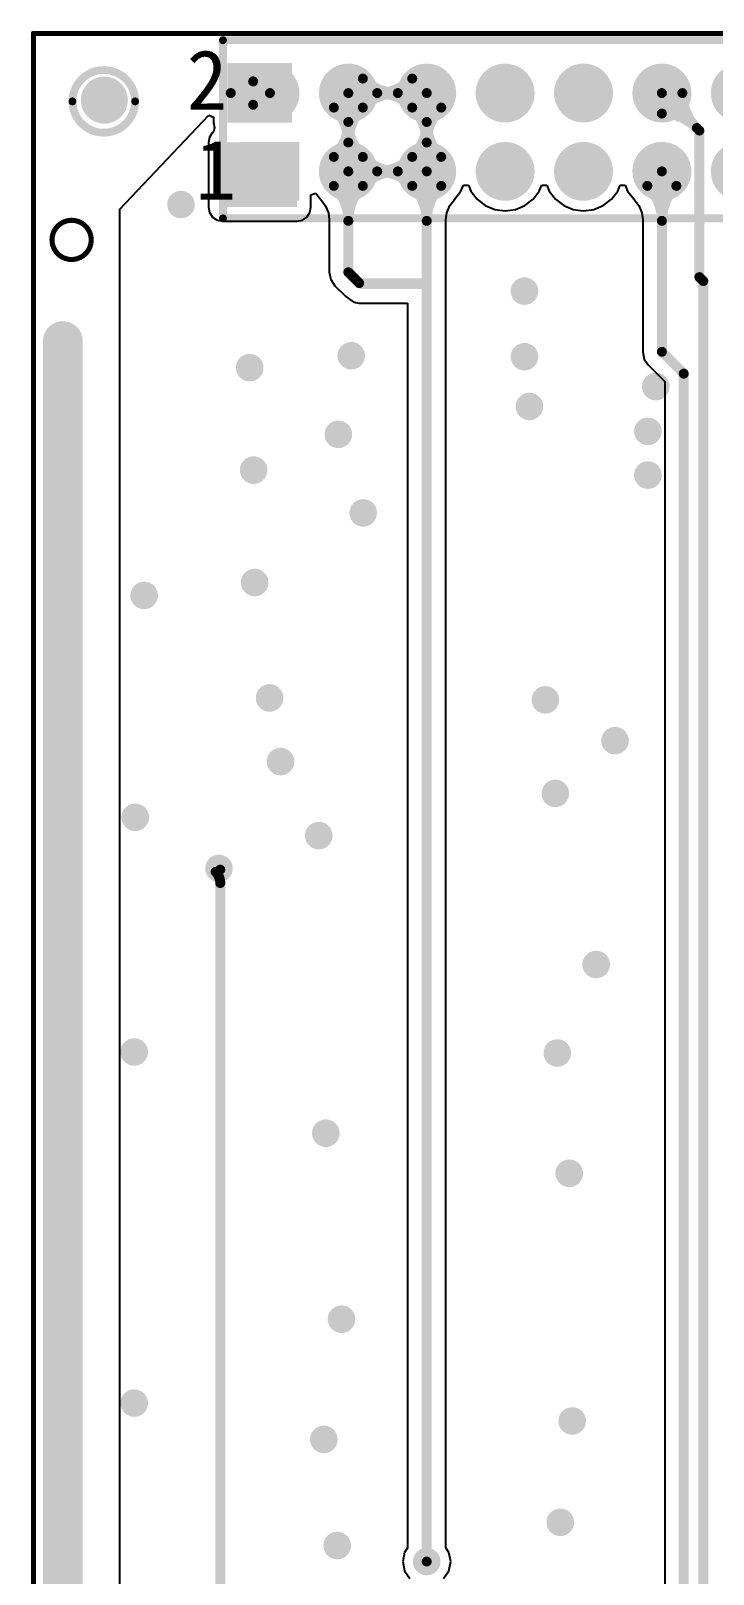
# Model space of a CAD drawing. Header units: inches. Extents: x 32166 to 66782, y 2386 to 7162.
# Drawn here: x 33347.6 to 33521.7, y 3344.8 to 3738.9 of the extents above; entities that cross this region are included whole.
import ezdxf

# ---------------------------------------------------------------- set-up
doc = ezdxf.new("R2010")
doc.units = ezdxf.units.IN
doc.header["$LTSCALE"] = 0.64311
doc.header["$MEASUREMENT"] = 0
doc.layers.get('0').update_dxf_attribs({"linetype": 'CONTINUOUS'})
for name, color, linetype in [('BOTTOMLAYER', 5, 'CONTINUOUS'), ('BOTTOMOVERLAY', 54, 'CONTINUOUS'), ('BOTTOMPASTE', 16, 'CONTINUOUS'), ('BOTTOMSOLDER', 6, 'CONTINUOUS'), ('KEEPOUTLAYER', 6, 'CONTINUOUS'), ('MIDLAYER1', 16, 'CONTINUOUS'), ('MIDLAYER2', 76, 'CONTINUOUS'), ('MULTILAYER', 9, 'CONTINUOUS'), ('TOPLAYER', 1, 'CONTINUOUS'), ('TOPSOLDER', 216, 'CONTINUOUS')]:
    doc.layers.add(name, color=color, linetype=linetype)
doc.styles.get("Standard").update_dxf_attribs({"font": 'txt', "width": 0.8})

# ---------------------------------------------------------------- blocks, each defined once
blk = doc.blocks.new('H______19_2_2_0_3')
at = {"layer": 'BOTTOMLAYER', "const_width": 0.65}
for points in [[(-18.325, 1, 1), (-17.675, 1, 1)], [(-16.325, 1, 1), (-15.675, 1, 1)], [(-14.325, 1, 1), (-13.675, 1, 1)], [(-12.325, 1, 1), (-11.675, 1, 1)], [(-10.325, 1, 1), (-9.675, 1, 1)], [(-8.325, 1, 1), (-7.675, 1, 1)], [(-6.325, 1, 1), (-5.675, 1, 1)], [(-4.325, 1, 1), (-3.675, 1, 1)], [(-2.325, 1, 1), (-1.675, 1, 1)], [(-0.325, 1, 1), (0.325, 1, 1)], [(1.675, 1, 1), (2.325, 1, 1)], [(3.675, 1, 1), (4.325, 1, 1)], [(5.675, 1, 1), (6.325, 1, 1)], [(7.675, 1, 1), (8.325, 1, 1)], [(9.675, 1, 1), (10.325, 1, 1)], [(11.675, 1, 1), (12.325, 1, 1)], [(13.675, 1, 1), (14.325, 1, 1)], [(15.675, 1, 1), (16.325, 1, 1)], [(17.675, 1, 1), (18.325, 1, 1)], [(-18.325, -1, 1), (-17.675, -1, 1)], [(-16.325, -1, 1), (-15.675, -1, 1)], [(-14.325, -1, 1), (-13.675, -1, 1)], [(-12.325, -1, 1), (-11.675, -1, 1)], [(-10.325, -1, 1), (-9.675, -1, 1)], [(-8.325, -1, 1), (-7.675, -1, 1)], [(-6.325, -1, 1), (-5.675, -1, 1)], [(-4.325, -1, 1), (-3.675, -1, 1)], [(-2.325, -1, 1), (-1.675, -1, 1)], [(-0.325, -1, 1), (0.325, -1, 1)], [(1.675, -1, 1), (2.325, -1, 1)], [(3.675, -1, 1), (4.325, -1, 1)], [(5.675, -1, 1), (6.325, -1, 1)], [(7.675, -1, 1), (8.325, -1, 1)], [(9.675, -1, 1), (10.325, -1, 1)], [(11.675, -1, 1), (12.325, -1, 1)], [(13.675, -1, 1), (14.325, -1, 1)], [(15.675, -1, 1), (16.325, -1, 1)], [(17.675, -1, 1), (18.325, -1, 1)]]:
    blk.add_lwpolyline(points, format="xyb", close=True, dxfattribs=at)
at = {"layer": 'BOTTOMLAYER'}
blk.add_solid([(-17.35, -1.65), (-17.35, -0.35), (-18.65, -1.65), (-18.65, -0.35)], dxfattribs=at)
at = {"layer": 'BOTTOMOVERLAY', "const_width": 0.2}
for points in [[(-19.2, -2.2), (-19.2, 2.35)], [(-19.2, 2.35), (19.325, 2.35)], [(19.325, -2.2), (19.325, 2.35)], [(-19.2, -2.2), (19.325, -2.2)]]:
    blk.add_lwpolyline(points, dxfattribs=at)
at = {"layer": 'BOTTOMOVERLAY', "const_width": 0.1}
for points in [[(-19.25, 2.35, 1), (-19.15, 2.35, 1)], [(-19.25, 2.35, 1), (-19.15, 2.35, 1)], [(19.275, 2.35, 1), (19.375, 2.35, 1)], [(19.275, 2.35, 1), (19.375, 2.35, 1)], [(-19.25, -2.2, 1), (-19.15, -2.2, 1)], [(-19.25, -2.2, 1), (-19.15, -2.2, 1)], [(19.275, -2.2, 1), (19.375, -2.2, 1)], [(19.275, -2.2, 1), (19.375, -2.2, 1)]]:
    blk.add_lwpolyline(points, format="xyb", close=True, dxfattribs=at)
at = {"layer": 'BOTTOMSOLDER', "const_width": 0.752}
for points in [[(-18.376, 1, 1), (-17.624, 1, 1)], [(-16.376, 1, 1), (-15.624, 1, 1)], [(-14.376, 1, 1), (-13.624, 1, 1)], [(-12.376, 1, 1), (-11.624, 1, 1)], [(-10.376, 1, 1), (-9.624, 1, 1)], [(-8.376, 1, 1), (-7.624, 1, 1)], [(-6.376, 1, 1), (-5.624, 1, 1)], [(-4.376, 1, 1), (-3.624, 1, 1)], [(-2.376, 1, 1), (-1.624, 1, 1)], [(-0.376, 1, 1), (0.376, 1, 1)], [(1.624, 1, 1), (2.376, 1, 1)], [(3.624, 1, 1), (4.376, 1, 1)], [(5.624, 1, 1), (6.376, 1, 1)], [(7.624, 1, 1), (8.376, 1, 1)], [(9.624, 1, 1), (10.376, 1, 1)], [(11.624, 1, 1), (12.376, 1, 1)], [(13.624, 1, 1), (14.376, 1, 1)], [(15.624, 1, 1), (16.376, 1, 1)], [(17.624, 1, 1), (18.376, 1, 1)], [(-18.376, -1, 1), (-17.624, -1, 1)], [(-16.376, -1, 1), (-15.624, -1, 1)], [(-14.376, -1, 1), (-13.624, -1, 1)], [(-12.376, -1, 1), (-11.624, -1, 1)], [(-10.376, -1, 1), (-9.624, -1, 1)], [(-8.376, -1, 1), (-7.624, -1, 1)], [(-6.376, -1, 1), (-5.624, -1, 1)], [(-4.376, -1, 1), (-3.624, -1, 1)], [(-2.376, -1, 1), (-1.624, -1, 1)], [(-0.376, -1, 1), (0.376, -1, 1)], [(1.624, -1, 1), (2.376, -1, 1)], [(3.624, -1, 1), (4.376, -1, 1)], [(5.624, -1, 1), (6.376, -1, 1)], [(7.624, -1, 1), (8.376, -1, 1)], [(9.624, -1, 1), (10.376, -1, 1)], [(11.624, -1, 1), (12.376, -1, 1)], [(13.624, -1, 1), (14.376, -1, 1)], [(15.624, -1, 1), (16.376, -1, 1)], [(17.624, -1, 1), (18.376, -1, 1)]]:
    blk.add_lwpolyline(points, format="xyb", close=True, dxfattribs=at)
at = {"layer": 'BOTTOMSOLDER'}
blk.add_solid([(-17.248, -1.752), (-17.248, -0.248), (-18.752, -1.752), (-18.752, -0.248)], dxfattribs=at)
at = {"layer": 'MIDLAYER1', "const_width": 0.65}
for points in [[(-18.325, 1, 1), (-17.675, 1, 1)], [(-16.325, 1, 1), (-15.675, 1, 1)], [(-14.325, 1, 1), (-13.675, 1, 1)], [(-12.325, 1, 1), (-11.675, 1, 1)], [(-10.325, 1, 1), (-9.675, 1, 1)], [(-8.325, 1, 1), (-7.675, 1, 1)], [(-6.325, 1, 1), (-5.675, 1, 1)], [(-4.325, 1, 1), (-3.675, 1, 1)], [(-2.325, 1, 1), (-1.675, 1, 1)], [(-0.325, 1, 1), (0.325, 1, 1)], [(1.675, 1, 1), (2.325, 1, 1)], [(3.675, 1, 1), (4.325, 1, 1)], [(5.675, 1, 1), (6.325, 1, 1)], [(7.675, 1, 1), (8.325, 1, 1)], [(9.675, 1, 1), (10.325, 1, 1)], [(11.675, 1, 1), (12.325, 1, 1)], [(13.675, 1, 1), (14.325, 1, 1)], [(15.675, 1, 1), (16.325, 1, 1)], [(17.675, 1, 1), (18.325, 1, 1)], [(-18.325, -1, 1), (-17.675, -1, 1)], [(-16.325, -1, 1), (-15.675, -1, 1)], [(-14.325, -1, 1), (-13.675, -1, 1)], [(-12.325, -1, 1), (-11.675, -1, 1)], [(-10.325, -1, 1), (-9.675, -1, 1)], [(-8.325, -1, 1), (-7.675, -1, 1)], [(-6.325, -1, 1), (-5.675, -1, 1)], [(-4.325, -1, 1), (-3.675, -1, 1)], [(-2.325, -1, 1), (-1.675, -1, 1)], [(-0.325, -1, 1), (0.325, -1, 1)], [(1.675, -1, 1), (2.325, -1, 1)], [(3.675, -1, 1), (4.325, -1, 1)], [(5.675, -1, 1), (6.325, -1, 1)], [(7.675, -1, 1), (8.325, -1, 1)], [(9.675, -1, 1), (10.325, -1, 1)], [(11.675, -1, 1), (12.325, -1, 1)], [(13.675, -1, 1), (14.325, -1, 1)], [(15.675, -1, 1), (16.325, -1, 1)], [(17.675, -1, 1), (18.325, -1, 1)]]:
    blk.add_lwpolyline(points, format="xyb", close=True, dxfattribs=at)
at = {"layer": 'MIDLAYER1'}
blk.add_solid([(-17.35, -1.65), (-17.35, -0.35), (-18.65, -1.65), (-18.65, -0.35)], dxfattribs=at)
at = {"layer": 'MIDLAYER2', "const_width": 0.65}
for points in [[(-18.325, 1, 1), (-17.675, 1, 1)], [(-16.325, 1, 1), (-15.675, 1, 1)], [(-14.325, 1, 1), (-13.675, 1, 1)], [(-12.325, 1, 1), (-11.675, 1, 1)], [(-10.325, 1, 1), (-9.675, 1, 1)], [(-8.325, 1, 1), (-7.675, 1, 1)], [(-6.325, 1, 1), (-5.675, 1, 1)], [(-4.325, 1, 1), (-3.675, 1, 1)], [(-2.325, 1, 1), (-1.675, 1, 1)], [(-0.325, 1, 1), (0.325, 1, 1)], [(1.675, 1, 1), (2.325, 1, 1)], [(3.675, 1, 1), (4.325, 1, 1)], [(5.675, 1, 1), (6.325, 1, 1)], [(7.675, 1, 1), (8.325, 1, 1)], [(9.675, 1, 1), (10.325, 1, 1)], [(11.675, 1, 1), (12.325, 1, 1)], [(13.675, 1, 1), (14.325, 1, 1)], [(15.675, 1, 1), (16.325, 1, 1)], [(17.675, 1, 1), (18.325, 1, 1)], [(-18.325, -1, 1), (-17.675, -1, 1)], [(-16.325, -1, 1), (-15.675, -1, 1)], [(-14.325, -1, 1), (-13.675, -1, 1)], [(-12.325, -1, 1), (-11.675, -1, 1)], [(-10.325, -1, 1), (-9.675, -1, 1)], [(-8.325, -1, 1), (-7.675, -1, 1)], [(-6.325, -1, 1), (-5.675, -1, 1)], [(-4.325, -1, 1), (-3.675, -1, 1)], [(-2.325, -1, 1), (-1.675, -1, 1)], [(-0.325, -1, 1), (0.325, -1, 1)], [(1.675, -1, 1), (2.325, -1, 1)], [(3.675, -1, 1), (4.325, -1, 1)], [(5.675, -1, 1), (6.325, -1, 1)], [(7.675, -1, 1), (8.325, -1, 1)], [(9.675, -1, 1), (10.325, -1, 1)], [(11.675, -1, 1), (12.325, -1, 1)], [(13.675, -1, 1), (14.325, -1, 1)], [(15.675, -1, 1), (16.325, -1, 1)], [(17.675, -1, 1), (18.325, -1, 1)]]:
    blk.add_lwpolyline(points, format="xyb", close=True, dxfattribs=at)
at = {"layer": 'MIDLAYER2'}
blk.add_solid([(-17.35, -1.65), (-17.35, -0.35), (-18.65, -1.65), (-18.65, -0.35)], dxfattribs=at)
at = {"layer": 'MULTILAYER', "const_width": 0.65}
for points in [[(-18.325, 1, 1), (-17.675, 1, 1)], [(-16.325, 1, 1), (-15.675, 1, 1)], [(-14.325, 1, 1), (-13.675, 1, 1)], [(-12.325, 1, 1), (-11.675, 1, 1)], [(-10.325, 1, 1), (-9.675, 1, 1)], [(-8.325, 1, 1), (-7.675, 1, 1)], [(-6.325, 1, 1), (-5.675, 1, 1)], [(-4.325, 1, 1), (-3.675, 1, 1)], [(-2.325, 1, 1), (-1.675, 1, 1)], [(-0.325, 1, 1), (0.325, 1, 1)], [(1.675, 1, 1), (2.325, 1, 1)], [(3.675, 1, 1), (4.325, 1, 1)], [(5.675, 1, 1), (6.325, 1, 1)], [(7.675, 1, 1), (8.325, 1, 1)], [(9.675, 1, 1), (10.325, 1, 1)], [(11.675, 1, 1), (12.325, 1, 1)], [(13.675, 1, 1), (14.325, 1, 1)], [(15.675, 1, 1), (16.325, 1, 1)], [(17.675, 1, 1), (18.325, 1, 1)], [(-18.325, -1, 1), (-17.675, -1, 1)], [(-16.325, -1, 1), (-15.675, -1, 1)], [(-14.325, -1, 1), (-13.675, -1, 1)], [(-12.325, -1, 1), (-11.675, -1, 1)], [(-10.325, -1, 1), (-9.675, -1, 1)], [(-8.325, -1, 1), (-7.675, -1, 1)], [(-6.325, -1, 1), (-5.675, -1, 1)], [(-4.325, -1, 1), (-3.675, -1, 1)], [(-2.325, -1, 1), (-1.675, -1, 1)], [(-0.325, -1, 1), (0.325, -1, 1)], [(1.675, -1, 1), (2.325, -1, 1)], [(3.675, -1, 1), (4.325, -1, 1)], [(5.675, -1, 1), (6.325, -1, 1)], [(7.675, -1, 1), (8.325, -1, 1)], [(9.675, -1, 1), (10.325, -1, 1)], [(11.675, -1, 1), (12.325, -1, 1)], [(13.675, -1, 1), (14.325, -1, 1)], [(15.675, -1, 1), (16.325, -1, 1)], [(17.675, -1, 1), (18.325, -1, 1)]]:
    blk.add_lwpolyline(points, format="xyb", close=True, dxfattribs=at)
at = {"layer": 'MULTILAYER'}
blk.add_solid([(-17.35, -1.65), (-17.35, -0.35), (-18.65, -1.65), (-18.65, -0.35)], dxfattribs=at)
at = {"layer": 'TOPLAYER', "const_width": 0.65}
for points in [[(-18.325, 1, 1), (-17.675, 1, 1)], [(-16.325, 1, 1), (-15.675, 1, 1)], [(-14.325, 1, 1), (-13.675, 1, 1)], [(-12.325, 1, 1), (-11.675, 1, 1)], [(-10.325, 1, 1), (-9.675, 1, 1)], [(-8.325, 1, 1), (-7.675, 1, 1)], [(-6.325, 1, 1), (-5.675, 1, 1)], [(-4.325, 1, 1), (-3.675, 1, 1)], [(-2.325, 1, 1), (-1.675, 1, 1)], [(-0.325, 1, 1), (0.325, 1, 1)], [(1.675, 1, 1), (2.325, 1, 1)], [(3.675, 1, 1), (4.325, 1, 1)], [(5.675, 1, 1), (6.325, 1, 1)], [(7.675, 1, 1), (8.325, 1, 1)], [(9.675, 1, 1), (10.325, 1, 1)], [(11.675, 1, 1), (12.325, 1, 1)], [(13.675, 1, 1), (14.325, 1, 1)], [(15.675, 1, 1), (16.325, 1, 1)], [(17.675, 1, 1), (18.325, 1, 1)], [(-18.325, -1, 1), (-17.675, -1, 1)], [(-16.325, -1, 1), (-15.675, -1, 1)], [(-14.325, -1, 1), (-13.675, -1, 1)], [(-12.325, -1, 1), (-11.675, -1, 1)], [(-10.325, -1, 1), (-9.675, -1, 1)], [(-8.325, -1, 1), (-7.675, -1, 1)], [(-6.325, -1, 1), (-5.675, -1, 1)], [(-4.325, -1, 1), (-3.675, -1, 1)], [(-2.325, -1, 1), (-1.675, -1, 1)], [(-0.325, -1, 1), (0.325, -1, 1)], [(1.675, -1, 1), (2.325, -1, 1)], [(3.675, -1, 1), (4.325, -1, 1)], [(5.675, -1, 1), (6.325, -1, 1)], [(7.675, -1, 1), (8.325, -1, 1)], [(9.675, -1, 1), (10.325, -1, 1)], [(11.675, -1, 1), (12.325, -1, 1)], [(13.675, -1, 1), (14.325, -1, 1)], [(15.675, -1, 1), (16.325, -1, 1)], [(17.675, -1, 1), (18.325, -1, 1)]]:
    blk.add_lwpolyline(points, format="xyb", close=True, dxfattribs=at)
at = {"layer": 'TOPLAYER'}
blk.add_solid([(-17.35, -1.65), (-17.35, -0.35), (-18.65, -1.65), (-18.65, -0.35)], dxfattribs=at)
at = {"layer": 'TOPSOLDER', "const_width": 0.752}
for points in [[(-18.376, 1, 1), (-17.624, 1, 1)], [(-16.376, 1, 1), (-15.624, 1, 1)], [(-14.376, 1, 1), (-13.624, 1, 1)], [(-12.376, 1, 1), (-11.624, 1, 1)], [(-10.376, 1, 1), (-9.624, 1, 1)], [(-8.376, 1, 1), (-7.624, 1, 1)], [(-6.376, 1, 1), (-5.624, 1, 1)], [(-4.376, 1, 1), (-3.624, 1, 1)], [(-2.376, 1, 1), (-1.624, 1, 1)], [(-0.376, 1, 1), (0.376, 1, 1)], [(1.624, 1, 1), (2.376, 1, 1)], [(3.624, 1, 1), (4.376, 1, 1)], [(5.624, 1, 1), (6.376, 1, 1)], [(7.624, 1, 1), (8.376, 1, 1)], [(9.624, 1, 1), (10.376, 1, 1)], [(11.624, 1, 1), (12.376, 1, 1)], [(13.624, 1, 1), (14.376, 1, 1)], [(15.624, 1, 1), (16.376, 1, 1)], [(17.624, 1, 1), (18.376, 1, 1)], [(-18.376, -1, 1), (-17.624, -1, 1)], [(-16.376, -1, 1), (-15.624, -1, 1)], [(-14.376, -1, 1), (-13.624, -1, 1)], [(-12.376, -1, 1), (-11.624, -1, 1)], [(-10.376, -1, 1), (-9.624, -1, 1)], [(-8.376, -1, 1), (-7.624, -1, 1)], [(-6.376, -1, 1), (-5.624, -1, 1)], [(-4.376, -1, 1), (-3.624, -1, 1)], [(-2.376, -1, 1), (-1.624, -1, 1)], [(-0.376, -1, 1), (0.376, -1, 1)], [(1.624, -1, 1), (2.376, -1, 1)], [(3.624, -1, 1), (4.376, -1, 1)], [(5.624, -1, 1), (6.376, -1, 1)], [(7.624, -1, 1), (8.376, -1, 1)], [(9.624, -1, 1), (10.376, -1, 1)], [(11.624, -1, 1), (12.376, -1, 1)], [(13.624, -1, 1), (14.376, -1, 1)], [(15.624, -1, 1), (16.376, -1, 1)], [(17.624, -1, 1), (18.376, -1, 1)]]:
    blk.add_lwpolyline(points, format="xyb", close=True, dxfattribs=at)
at = {"layer": 'TOPSOLDER'}
blk.add_solid([(-17.248, -1.752), (-17.248, -0.248), (-18.752, -1.752), (-18.752, -0.248)], dxfattribs=at)
at = {"layer": 'BOTTOMOVERLAY'}
for s, p in [('2', (-20.125, 0.575)), ('38', (19.65, 0.775)), ('1', (-19.9, -1.725)), ('37', (19.525, -1.8))]:
    blk.add_text(s, height=1.524, dxfattribs=at).set_placement(p)

msp = doc.modelspace()

# ---------------------------------------------------------------- linework, layer by layer
at = {"layer": 'BOTTOMLAYER'}
for p, q in [((33370.32, 3693.37), (33392.97, 3717.31)), ((33392.97, 3717.31), (33394.15, 3716.84)), ((33394.15, 3716.84), (33394.15, 3715.45)), ((33393.92, 3712.89), (33393.15, 3711.73)), ((33394.22, 3713.09), (33393.92, 3712.89)), ((33394.15, 3715.45), (33394.42, 3714.08)), ((33394.42, 3714.08), (33394.22, 3713.09)), ((33393.15, 3711.73), (33392.88, 3710.37)), ((33392.88, 3710.37), (33392.88, 3693.86)), ((33419.06, 3696.98), (33420.27, 3697.39)), ((33419.06, 3693.86), (33419.06, 3696.98)), ((33420.27, 3697.39), (33421.39, 3695.93)), ((33455.78, 3695.93), (33457.32, 3697.93)), ((33457.32, 3697.93), (33457.95, 3699.46)), ((33457.95, 3699.46), (33459.22, 3699.46)), ((33459.22, 3699.46), (33459.85, 3697.93)), ((33459.85, 3697.93), (33461.45, 3695.85)), ((33475.72, 3695.85), (33477.32, 3697.93)), ((33477.32, 3697.93), (33477.95, 3699.46)), ((33477.95, 3699.46), (33479.22, 3699.46)), ((33479.22, 3699.46), (33479.85, 3697.93)), ((33479.85, 3697.93), (33481.45, 3695.85)), ((33495.72, 3695.85), (33497.32, 3697.93)), ((33497.32, 3697.93), (33497.95, 3699.46)), ((33497.95, 3699.46), (33499.22, 3699.46)), ((33499.22, 3699.46), (33499.85, 3697.93)), ((33499.85, 3697.93), (33501.39, 3695.93)), ((33370.32, 3673.26), (33370.32, 3693.37)), ((33392.88, 3693.86), (33393.15, 3692.49)), ((33418.79, 3692.49), (33419.06, 3693.86)), ((33421.39, 3695.93), (33421.45, 3695.85)), ((33421.45, 3695.85), (33421.45, 3695.85)), ((33421.45, 3695.85), (33421.45, 3695.84)), ((33421.45, 3695.84), (33421.45, 3695.85)), ((33421.45, 3695.85), (33421.53, 3695.78)), ((33421.53, 3695.78), (33422.71, 3694.25)), ((33422.71, 3694.25), (33423.49, 3692.37)), ((33453.68, 3692.37), (33454.46, 3694.25)), ((33454.46, 3694.25), (33455.64, 3695.78)), ((33455.64, 3695.78), (33455.72, 3695.85)), ((33455.72, 3695.84), (33455.78, 3695.93)), ((33455.72, 3695.85), (33455.72, 3695.84)), ((33461.45, 3695.85), (33463.54, 3694.24)), ((33463.54, 3694.24), (33465.98, 3693.24)), ((33465.98, 3693.24), (33468.59, 3692.89)), ((33468.59, 3692.89), (33471.2, 3693.24)), ((33471.2, 3693.24), (33473.63, 3694.24)), ((33473.63, 3694.24), (33475.72, 3695.85)), ((33481.45, 3695.85), (33483.54, 3694.24)), ((33483.54, 3694.24), (33485.98, 3693.24)), ((33485.98, 3693.24), (33488.59, 3692.89)), ((33488.59, 3692.89), (33491.2, 3693.24)), ((33491.2, 3693.24), (33493.63, 3694.24)), ((33493.63, 3694.24), (33495.72, 3695.85)), ((33501.39, 3695.93), (33501.45, 3695.84)), ((33501.45, 3695.84), (33501.45, 3695.85)), ((33501.45, 3695.85), (33501.53, 3695.78)), ((33501.53, 3695.78), (33502.71, 3694.25)), ((33502.71, 3694.25), (33503.49, 3692.37)), ((33393.15, 3692.49), (33393.92, 3691.33)), ((33393.92, 3691.33), (33395.08, 3690.56)), ((33395.08, 3690.56), (33396.45, 3690.29)), ((33396.45, 3690.29), (33415.5, 3690.29)), ((33415.5, 3690.29), (33416.86, 3690.56)), ((33416.86, 3690.56), (33418.02, 3691.33)), ((33418.02, 3691.33), (33418.79, 3692.49)), ((33423.49, 3692.37), (33423.72, 3690.6)), ((33423.72, 3690.6), (33423.72, 3677.21)), ((33453.45, 3690.6), (33453.68, 3692.37)), ((33453.45, 3351.5), (33453.45, 3690.6)), ((33503.49, 3692.37), (33503.72, 3690.6)), ((33503.72, 3690.6), (33503.72, 3656.9)), ((33423.72, 3677.21), (33423.72, 3677.21)), ((33423.72, 3677.21), (33424.09, 3675.35)), ((33370.32, 3663.2), (33370.32, 3673.26)), ((33424.09, 3675.35), (33425.15, 3673.77)), ((33425.15, 3673.77), (33427.92, 3671)), ((33427.92, 3671), (33429.5, 3669.95)), ((33429.5, 3669.95), (33429.5, 3669.95)), ((33429.5, 3669.95), (33429.99, 3669.62)), ((33429.99, 3669.62), (33431.36, 3669.35)), ((33431.36, 3669.35), (33443.72, 3669.35)), ((33443.72, 3669.35), (33443.72, 3351.5)), ((33370.32, 3120.06), (33370.32, 3663.2)), ((33503.72, 3656.9), (33503.72, 3656.9)), ((33503.72, 3656.9), (33504.09, 3655.04)), ((33504.09, 3655.04), (33505.15, 3653.46)), ((33505.15, 3653.46), (33509.3, 3649.32)), ((33509.3, 3649.32), (33509.3, 3333.84)), ((33442.93, 3350.32), (33442.47, 3347.98)), ((33443.72, 3351.5), (33442.93, 3350.32)), ((33454.24, 3350.32), (33453.45, 3351.5)), ((33454.7, 3347.98), (33454.24, 3350.32)), ((33442.47, 3347.98), (33442.93, 3345.64)), ((33454.24, 3345.64), (33454.7, 3347.98)), ((33442.93, 3345.64), (33444.26, 3343.65)), ((33452.91, 3343.65), (33454.24, 3345.64))]:
    msp.add_line(p, q, dxfattribs=at)
for points, const_width in [([(33374.19, 3720.86, 1), (33358.19, 3720.86, 1)], 2), ([(33364.33, 3721.18, 1), (33368.33, 3721.18, 1)], 4), ([(33403.66, 3725.96, 1), (33404.93, 3725.96, 1)], 1.27), ([(33431.65, 3726.68, 1), (33432.92, 3726.68, 1)], 1.27), ([(33444.25, 3726.68, 1), (33445.52, 3726.68, 1)], 1.27), ([(33357.69, 3720.86, 1), (33358.69, 3720.86, 1)], 1), ([(33373.69, 3720.86, 1), (33374.69, 3720.86, 1)], 1), ([(33397.95, 3722.98, 1), (33399.22, 3722.98, 1)], 1.27), ([(33397.95, 3722.98, 1), (33399.22, 3722.98, 1)], 1.27), ([(33397.95, 3722.98, 1), (33399.22, 3722.98, 1)], 1.27), ([(33403.66, 3719.99, 1), (33404.93, 3719.99, 1)], 1.27), ([(33407.95, 3722.98, 1), (33409.22, 3722.98, 1)], 1.27), ([(33424.25, 3719.28, 1), (33425.52, 3719.28, 1)], 1.27), ([(33427.95, 3722.98, 1), (33429.22, 3722.98, 1)], 1.27), ([(33427.95, 3722.98, 1), (33429.22, 3722.98, 1)], 1.27), ([(33431.65, 3719.28, 1), (33432.92, 3719.28, 1)], 1.27), ([(33431.65, 3719.28, 1), (33432.92, 3719.28, 1)], 1.27), ([(33435.32, 3722.98, 1), (33436.59, 3722.98, 1)], 1.27), ([(33435.32, 3722.98, 1), (33436.59, 3722.98, 1)], 1.27), ([(33440.58, 3722.98, 1), (33441.85, 3722.98, 1)], 1.27), ([(33440.58, 3722.98, 1), (33441.85, 3722.98, 1)], 1.27), ([(33444.25, 3719.28, 1), (33445.52, 3719.28, 1)], 1.27), ([(33444.25, 3719.28, 1), (33445.52, 3719.28, 1)], 1.27), ([(33447.95, 3722.98, 1), (33449.22, 3722.98, 1)], 1.27), ([(33447.95, 3722.98, 1), (33449.22, 3722.98, 1)], 1.27), ([(33451.65, 3719.28, 1), (33452.92, 3719.28, 1)], 1.27), ([(33507.95, 3722.98, 1), (33509.22, 3722.98, 1)], 1.27), ([(33513.18, 3722.98, 1), (33514.45, 3722.98, 1)], 1.27), ([(33427.95, 3715.6, 1), (33429.22, 3715.6, 1)], 1.27), ([(33427.95, 3715.6, 1), (33429.22, 3715.6, 1)], 1.27), ([(33447.95, 3715.6, 1), (33449.22, 3715.6, 1)], 1.27), ([(33447.95, 3715.6, 1), (33449.22, 3715.6, 1)], 1.27), ([(33507.95, 3717.75, 1), (33509.22, 3717.75, 1)], 1.27), ([(33516.88, 3714.05, 1), (33518.15, 3714.05, 1)], 1.27), ([(33516.88, 3714.05, 1), (33518.15, 3714.05, 1)], 1.27), ([(33517.52, 3713.41, 1), (33518.79, 3713.41, 1)], 1.27), ([(33517.52, 3713.41, 1), (33518.79, 3713.41, 1)], 1.27), ([(33427.95, 3710.35, 1), (33429.22, 3710.35, 1)], 1.27), ([(33427.95, 3710.35, 1), (33429.22, 3710.35, 1)], 1.27), ([(33447.95, 3710.35, 1), (33449.22, 3710.35, 1)], 1.27), ([(33447.95, 3710.35, 1), (33449.22, 3710.35, 1)], 1.27), ([(33424.25, 3706.68, 1), (33425.52, 3706.68, 1)], 1.27), ([(33431.65, 3706.68, 1), (33432.92, 3706.68, 1)], 1.27), ([(33431.65, 3706.68, 1), (33432.92, 3706.68, 1)], 1.27), ([(33444.25, 3706.68, 1), (33445.52, 3706.68, 1)], 1.27), ([(33444.25, 3706.68, 1), (33445.52, 3706.68, 1)], 1.27), ([(33451.65, 3706.68, 1), (33452.92, 3706.68, 1)], 1.27), ([(33427.95, 3702.98, 1), (33429.22, 3702.98, 1)], 1.27), ([(33427.95, 3702.98, 1), (33429.22, 3702.98, 1)], 1.27), ([(33427.95, 3702.98, 1), (33429.22, 3702.98, 1)], 1.27), ([(33435.32, 3702.98, 1), (33436.59, 3702.98, 1)], 1.27), ([(33435.32, 3702.98, 1), (33436.59, 3702.98, 1)], 1.27), ([(33440.58, 3702.98, 1), (33441.85, 3702.98, 1)], 1.27), ([(33440.58, 3702.98, 1), (33441.85, 3702.98, 1)], 1.27), ([(33447.95, 3702.98, 1), (33449.22, 3702.98, 1)], 1.27), ([(33447.95, 3702.98, 1), (33449.22, 3702.98, 1)], 1.27), ([(33447.95, 3702.98, 1), (33449.22, 3702.98, 1)], 1.27), ([(33507.95, 3702.98, 1), (33509.22, 3702.98, 1)], 1.27), ([(33384.64, 3694.51, 1), (33387.14, 3694.51, 1)], 2.5), ([(33424.25, 3699.28, 1), (33425.52, 3699.28, 1)], 1.27), ([(33431.65, 3699.28, 1), (33432.92, 3699.28, 1)], 1.27), ([(33431.65, 3699.28, 1), (33432.92, 3699.28, 1)], 1.27), ([(33444.25, 3699.28, 1), (33445.52, 3699.28, 1)], 1.27), ([(33444.25, 3699.28, 1), (33445.52, 3699.28, 1)], 1.27), ([(33451.65, 3699.28, 1), (33452.92, 3699.28, 1)], 1.27), ([(33504.25, 3699.28, 1), (33505.52, 3699.28, 1)], 1.27), ([(33511.65, 3699.28, 1), (33512.92, 3699.28, 1)], 1.27), ([(33427.95, 3690.35, 1), (33429.22, 3690.35, 1)], 1.27), ([(33427.95, 3690.35, 1), (33429.22, 3690.35, 1)], 1.27), ([(33447.95, 3690.35, 1), (33449.22, 3690.35, 1)], 1.27), ([(33447.95, 3690.35, 1), (33449.22, 3690.35, 1)], 1.27), ([(33507.95, 3690.35, 1), (33509.22, 3690.35, 1)], 1.27), ([(33507.95, 3690.35, 1), (33509.22, 3690.35, 1)], 1.27), ([(33427.95, 3677.21, 1), (33429.22, 3677.21, 1)], 1.27), ([(33427.95, 3677.21, 1), (33429.22, 3677.21, 1)], 1.27), ([(33517.52, 3675.98, 1), (33518.79, 3675.98, 1)], 1.27), ([(33517.52, 3675.98, 1), (33518.79, 3675.98, 1)], 1.27), ([(33430.72, 3674.44, 1), (33431.99, 3674.44, 1)], 1.27), ([(33472.27, 3672.41, 1), (33474.77, 3672.41, 1)], 2.5), ([(33518.52, 3674.97, 1), (33519.79, 3674.97, 1)], 1.27), ([(33518.52, 3674.97, 1), (33519.79, 3674.97, 1)], 1.27), ([(33353.2, 3659.64, 1), (33358.28, 3659.64, 1)], 5.08), ([(33428.08, 3655.9, 1), (33430.58, 3655.9, 1)], 2.5), ([(33472.27, 3655.65, 1), (33474.77, 3655.65, 1)], 2.5), ([(33507.95, 3656.9, 1), (33509.22, 3656.9, 1)], 1.27), ([(33507.95, 3656.9, 1), (33509.22, 3656.9, 1)], 1.27), ([(33402.17, 3652.85, 1), (33404.67, 3652.85, 1)], 2.5), ([(33505.8, 3648.03, 1), (33508.3, 3648.03, 1)], 2.5), ([(33513.53, 3651.33, 1), (33514.8, 3651.33, 1)], 1.27), ([(33513.53, 3651.33, 1), (33514.8, 3651.33, 1)], 1.27), ([(33473.54, 3642.95, 1), (33476.04, 3642.95, 1)], 2.5), ([(33424.77, 3635.83, 1), (33427.27, 3635.83, 1)], 2.5), ([(33503.77, 3636.6, 1), (33506.27, 3636.6, 1)], 2.5), ([(33403.18, 3626.69, 1), (33405.68, 3626.69, 1)], 2.5), ([(33503.77, 3625.42, 1), (33506.27, 3625.42, 1)], 2.5), ([(33431.12, 3615.77, 1), (33433.62, 3615.77, 1)], 2.5), ([(33403.44, 3597.99, 1), (33405.94, 3597.99, 1)], 2.5), ([(33375.24, 3594.69, 1), (33377.74, 3594.69, 1)], 2.5), ([(33407.25, 3568.52, 1), (33409.75, 3568.52, 1)], 2.5), ([(33477.61, 3568.02, 1), (33480.11, 3568.02, 1)], 2.5), ([(33495.39, 3557.6, 1), (33497.89, 3557.6, 1)], 2.5), ([(33410.04, 3552.27, 1), (33412.54, 3552.27, 1)], 2.5), ([(33480.15, 3544.14, 1), (33482.65, 3544.14, 1)], 2.5), ([(33372.96, 3538.04, 1), (33375.46, 3538.04, 1)], 2.5), ([(33419.79, 3533.36, 1), (33422.29, 3533.36, 1)], 2.5), ([(33394.34, 3524.98, 1), (33396.84, 3524.98, 1)], 2.5), ([(33394.08, 3524.11, 1), (33395.35, 3524.11, 1)], 1.27), ([(33395.27, 3524.66, 1), (33396.54, 3524.66, 1)], 1.27), ([(33395.27, 3521.24, 1), (33396.54, 3521.24, 1)], 1.27), ([(33490.56, 3500.45, 1), (33493.06, 3500.45, 1)], 2.5), ([(33372.7, 3478.1, 1), (33375.2, 3478.1, 1)], 2.5), ([(33480.65, 3477.85, 1), (33483.15, 3477.85, 1)], 2.5), ([(33421.59, 3457.36, 1), (33424.09, 3457.36, 1)], 2.5), ([(33483.7, 3447.11, 1), (33486.2, 3447.11, 1)], 2.5), ([(33425.59, 3409.86, 1), (33428.09, 3409.86, 1)], 2.5), ([(33372.7, 3388.44, 1), (33375.2, 3388.44, 1)], 2.5), ([(33484.46, 3383.87, 1), (33486.96, 3383.87, 1)], 2.5), ([(33421.09, 3379.16, 1), (33423.59, 3379.16, 1)], 2.5), ([(33481.42, 3357.99, 1), (33483.92, 3357.99, 1)], 2.5), ([(33424.49, 3352.06, 1), (33426.99, 3352.06, 1)], 2.5), ([(33447.34, 3347.98, 1), (33449.84, 3347.98, 1)], 2.5), ([(33447.95, 3347.98, 1), (33449.22, 3347.98, 1)], 1.27)]:
    msp.add_lwpolyline(points, format="xyb", close=True, dxfattribs=dict(at, const_width=const_width))
at = {"layer": 'BOTTOMLAYER', "const_width": 2.54}
for points in [[(33404.29, 3725.96, -0.245721), (33398.59, 3722.98)], [(33441.21, 3722.98, -0.198912), (33432.28, 3726.68)], [(33444.89, 3726.68, -0.198912), (33435.96, 3722.98)], [(33398.59, 3722.98, -0.245721), (33404.29, 3719.99)], [(33424.89, 3719.28, -0.198912), (33428.59, 3710.35)], [(33428.59, 3710.35, -0.198912), (33432.28, 3719.28)], [(33432.28, 3719.28, -0.198912), (33441.21, 3722.98)], [(33435.96, 3722.98, -0.198912), (33444.89, 3719.28)], [(33444.89, 3719.28, -0.198912), (33448.59, 3710.35)], [(33448.59, 3710.35, -0.198912), (33452.28, 3719.28)], [(33517.51, 3714.05, -0.198912), (33513.82, 3722.98)], [(33428.59, 3715.6, -0.198912), (33424.89, 3706.68)], [(33432.28, 3706.68, -0.198912), (33428.59, 3715.6)], [(33448.59, 3715.6, -0.198912), (33444.89, 3706.68)], [(33452.28, 3706.68, -0.198912), (33448.59, 3715.6)], [(33508.59, 3717.75, -0.198912), (33517.51, 3714.05)], [(33441.21, 3702.98, -0.198912), (33432.28, 3706.68)], [(33444.89, 3706.68, -0.198912), (33435.96, 3702.98)], [(33432.28, 3699.28, -0.198912), (33441.21, 3702.98)], [(33435.96, 3702.98, -0.198912), (33444.89, 3699.28)], [(33424.89, 3699.28, -0.198912), (33428.59, 3690.35)], [(33428.59, 3690.35, -0.198912), (33432.28, 3699.28)], [(33444.89, 3699.28, -0.198912), (33448.59, 3690.35)], [(33448.59, 3690.35, -0.198912), (33452.28, 3699.28)], [(33504.89, 3699.28, -0.198912), (33508.59, 3690.35)], [(33508.59, 3690.35, -0.198912), (33512.28, 3699.28)], [(33394.72, 3524.11, -0.198912), (33395.91, 3521.24)]]:
    msp.add_lwpolyline(points, format="xyb", dxfattribs=at)
at = {"layer": 'BOTTOMLAYER'}
for points, const_width in [([(33398.59, 3722.98), (33408.59, 3722.98)], 2.54), ([(33428.59, 3702.98), (33428.59, 3722.98)], 2.54), ([(33428.59, 3722.98), (33448.59, 3722.98)], 2.54), ([(33448.59, 3702.98), (33448.59, 3722.98)], 2.54), ([(33508.59, 3722.98), (33518.16, 3713.41)], 2.54), ([(33518.16, 3675.98), (33518.16, 3713.41)], 2.54), ([(33428.59, 3702.98), (33448.59, 3702.98)], 2.54), ([(33428.59, 3677.21), (33428.59, 3702.98)], 2.54), ([(33448.59, 3347.98), (33448.59, 3702.98)], 2.54), ([(33508.59, 3656.9), (33508.59, 3702.98)], 2.54), ([(33428.59, 3677.21), (33431.36, 3674.44)], 2.54), ([(33518.16, 3675.98), (33519.16, 3674.97)], 2.54), ([(33519.16, 3207.28), (33519.16, 3674.97)], 2.54), ([(33355.74, 3032.25), (33355.74, 3659.64)], 10.16), ([(33508.59, 3656.9), (33514.16, 3651.33)], 2.54), ([(33514.16, 3328.98), (33514.16, 3651.33)], 2.54), ([(33395.91, 3220.29), (33395.91, 3524.66)], 2.54)]:
    msp.add_lwpolyline(points, dxfattribs=dict(at, const_width=const_width))
for points in [[(33397.72, 3715.45), (33414.23, 3715.45), (33397.72, 3730.69), (33414.23, 3730.69)], [(33396.45, 3693.86), (33415.5, 3693.86), (33396.45, 3710.37), (33415.5, 3710.37)], [(33431.36, 3672.92), (33448.59, 3672.92), (33431.36, 3675.71), (33448.59, 3675.71)]]:
    msp.add_solid(points, dxfattribs=at)
at = {"layer": 'BOTTOMPASTE', "const_width": 4}
msp.add_lwpolyline([(33364.33, 3721.18, 1), (33368.33, 3721.18, 1)], format="xyb", close=True, dxfattribs=at)
at = {"layer": 'BOTTOMSOLDER'}
for points, const_width in [([(33363.33, 3721.18, 1), (33369.33, 3721.18, 1)], 6), ([(33363.83, 3721.18, 1), (33368.84, 3721.18, 1)], 5.02), ([(33384.13, 3694.51, 1), (33387.65, 3694.51, 1)], 3.52), ([(33471.76, 3672.41, 1), (33475.28, 3672.41, 1)], 3.52), ([(33427.57, 3655.9, 1), (33431.08, 3655.9, 1)], 3.52), ([(33471.76, 3655.65, 1), (33475.28, 3655.65, 1)], 3.52), ([(33401.66, 3652.85, 1), (33405.18, 3652.85, 1)], 3.52), ([(33505.29, 3648.03, 1), (33508.81, 3648.03, 1)], 3.52), ([(33473.03, 3642.95, 1), (33476.55, 3642.95, 1)], 3.52), ([(33424.27, 3635.83, 1), (33427.78, 3635.83, 1)], 3.52), ([(33503.26, 3636.6, 1), (33506.78, 3636.6, 1)], 3.52), ([(33402.68, 3626.69, 1), (33406.19, 3626.69, 1)], 3.52), ([(33503.26, 3625.42, 1), (33506.78, 3625.42, 1)], 3.52), ([(33430.62, 3615.77, 1), (33434.13, 3615.77, 1)], 3.52), ([(33374.74, 3594.69, 1), (33378.25, 3594.69, 1)], 3.52), ([(33402.93, 3597.99, 1), (33406.45, 3597.99, 1)], 3.52), ([(33406.74, 3568.52, 1), (33410.26, 3568.52, 1)], 3.52), ([(33477.1, 3568.02, 1), (33480.61, 3568.02, 1)], 3.52), ([(33494.88, 3557.6, 1), (33498.39, 3557.6, 1)], 3.52), ([(33409.53, 3552.27, 1), (33413.05, 3552.27, 1)], 3.52), ([(33479.64, 3544.14, 1), (33483.15, 3544.14, 1)], 3.52), ([(33372.45, 3538.04, 1), (33375.97, 3538.04, 1)], 3.52), ([(33419.28, 3533.36, 1), (33422.8, 3533.36, 1)], 3.52), ([(33393.83, 3524.98, 1), (33397.34, 3524.98, 1)], 3.52), ([(33490.05, 3500.45, 1), (33493.57, 3500.45, 1)], 3.52), ([(33372.2, 3478.1, 1), (33375.71, 3478.1, 1)], 3.52), ([(33480.15, 3477.85, 1), (33483.66, 3477.85, 1)], 3.52), ([(33421.08, 3457.36, 1), (33424.6, 3457.36, 1)], 3.52), ([(33483.19, 3447.11, 1), (33486.71, 3447.11, 1)], 3.52), ([(33425.08, 3409.86, 1), (33428.6, 3409.86, 1)], 3.52), ([(33372.2, 3388.44, 1), (33375.71, 3388.44, 1)], 3.52), ([(33483.96, 3383.87, 1), (33487.47, 3383.87, 1)], 3.52), ([(33420.58, 3379.16, 1), (33424.1, 3379.16, 1)], 3.52), ([(33480.91, 3357.99, 1), (33484.42, 3357.99, 1)], 3.52), ([(33423.98, 3352.06, 1), (33427.5, 3352.06, 1)], 3.52), ([(33446.83, 3347.98, 1), (33450.34, 3347.98, 1)], 3.52)]:
    msp.add_lwpolyline(points, format="xyb", close=True, dxfattribs=dict(at, const_width=const_width))
at = {"layer": 'KEEPOUTLAYER', "const_width": 1.28}
for points in [[(33348.23, 3738.23), (33858.23, 3738.23)], [(33348.23, 2983.06), (33348.23, 3738.23)]]:
    msp.add_lwpolyline(points, dxfattribs=at)
at = {"layer": 'KEEPOUTLAYER'}
for points, const_width in [([(33347.91, 3738.23, 1), (33348.55, 3738.23, 1)], 0.638), ([(33347.91, 3738.23, 1), (33348.55, 3738.23, 1)], 0.638), ([(33362.98, 3685.48, 1), (33352.98, 3685.48, 1)], 1.3), ([(33362.98, 3685.48, 1), (33352.98, 3685.48, 1)], 1.3), ([(33352.65, 3685.48, 1), (33353.3, 3685.48, 1)], 0.65), ([(33352.65, 3685.48, 1), (33353.3, 3685.48, 1)], 0.65), ([(33362.65, 3685.48, 1), (33363.3, 3685.48, 1)], 0.65), ([(33362.65, 3685.48, 1), (33363.3, 3685.48, 1)], 0.65)]:
    msp.add_lwpolyline(points, format="xyb", close=True, dxfattribs=dict(at, const_width=const_width))
at = {"layer": 'MIDLAYER1', "const_width": 2.5}
for points in [[(33384.64, 3694.51, 1), (33387.14, 3694.51, 1)], [(33472.27, 3672.41, 1), (33474.77, 3672.41, 1)], [(33428.08, 3655.9, 1), (33430.58, 3655.9, 1)], [(33472.27, 3655.65, 1), (33474.77, 3655.65, 1)], [(33402.17, 3652.85, 1), (33404.67, 3652.85, 1)], [(33505.8, 3648.03, 1), (33508.3, 3648.03, 1)], [(33473.54, 3642.95, 1), (33476.04, 3642.95, 1)], [(33424.77, 3635.83, 1), (33427.27, 3635.83, 1)], [(33503.77, 3636.6, 1), (33506.27, 3636.6, 1)], [(33403.18, 3626.69, 1), (33405.68, 3626.69, 1)], [(33503.77, 3625.42, 1), (33506.27, 3625.42, 1)], [(33431.12, 3615.77, 1), (33433.62, 3615.77, 1)], [(33403.44, 3597.99, 1), (33405.94, 3597.99, 1)], [(33375.24, 3594.69, 1), (33377.74, 3594.69, 1)], [(33407.25, 3568.52, 1), (33409.75, 3568.52, 1)], [(33477.61, 3568.02, 1), (33480.11, 3568.02, 1)], [(33495.39, 3557.6, 1), (33497.89, 3557.6, 1)], [(33410.04, 3552.27, 1), (33412.54, 3552.27, 1)], [(33480.15, 3544.14, 1), (33482.65, 3544.14, 1)], [(33372.96, 3538.04, 1), (33375.46, 3538.04, 1)], [(33419.79, 3533.36, 1), (33422.29, 3533.36, 1)], [(33394.34, 3524.98, 1), (33396.84, 3524.98, 1)], [(33490.56, 3500.45, 1), (33493.06, 3500.45, 1)], [(33372.7, 3478.1, 1), (33375.2, 3478.1, 1)], [(33480.65, 3477.85, 1), (33483.15, 3477.85, 1)], [(33421.59, 3457.36, 1), (33424.09, 3457.36, 1)], [(33483.7, 3447.11, 1), (33486.2, 3447.11, 1)], [(33425.59, 3409.86, 1), (33428.09, 3409.86, 1)], [(33372.7, 3388.44, 1), (33375.2, 3388.44, 1)], [(33484.46, 3383.87, 1), (33486.96, 3383.87, 1)], [(33421.09, 3379.16, 1), (33423.59, 3379.16, 1)], [(33481.42, 3357.99, 1), (33483.92, 3357.99, 1)], [(33424.49, 3352.06, 1), (33426.99, 3352.06, 1)], [(33447.34, 3347.98, 1), (33449.84, 3347.98, 1)]]:
    msp.add_lwpolyline(points, format="xyb", close=True, dxfattribs=at)
at = {"layer": 'MIDLAYER2', "const_width": 2.5}
for points in [[(33384.64, 3694.51, 1), (33387.14, 3694.51, 1)], [(33472.27, 3672.41, 1), (33474.77, 3672.41, 1)], [(33428.08, 3655.9, 1), (33430.58, 3655.9, 1)], [(33472.27, 3655.65, 1), (33474.77, 3655.65, 1)], [(33402.17, 3652.85, 1), (33404.67, 3652.85, 1)], [(33505.8, 3648.03, 1), (33508.3, 3648.03, 1)], [(33473.54, 3642.95, 1), (33476.04, 3642.95, 1)], [(33424.77, 3635.83, 1), (33427.27, 3635.83, 1)], [(33503.77, 3636.6, 1), (33506.27, 3636.6, 1)], [(33403.18, 3626.69, 1), (33405.68, 3626.69, 1)], [(33503.77, 3625.42, 1), (33506.27, 3625.42, 1)], [(33431.12, 3615.77, 1), (33433.62, 3615.77, 1)], [(33403.44, 3597.99, 1), (33405.94, 3597.99, 1)], [(33375.24, 3594.69, 1), (33377.74, 3594.69, 1)], [(33407.25, 3568.52, 1), (33409.75, 3568.52, 1)], [(33477.61, 3568.02, 1), (33480.11, 3568.02, 1)], [(33495.39, 3557.6, 1), (33497.89, 3557.6, 1)], [(33410.04, 3552.27, 1), (33412.54, 3552.27, 1)], [(33480.15, 3544.14, 1), (33482.65, 3544.14, 1)], [(33372.96, 3538.04, 1), (33375.46, 3538.04, 1)], [(33419.79, 3533.36, 1), (33422.29, 3533.36, 1)], [(33394.34, 3524.98, 1), (33396.84, 3524.98, 1)], [(33490.56, 3500.45, 1), (33493.06, 3500.45, 1)], [(33372.7, 3478.1, 1), (33375.2, 3478.1, 1)], [(33480.65, 3477.85, 1), (33483.15, 3477.85, 1)], [(33421.59, 3457.36, 1), (33424.09, 3457.36, 1)], [(33483.7, 3447.11, 1), (33486.2, 3447.11, 1)], [(33425.59, 3409.86, 1), (33428.09, 3409.86, 1)], [(33372.7, 3388.44, 1), (33375.2, 3388.44, 1)], [(33484.46, 3383.87, 1), (33486.96, 3383.87, 1)], [(33421.09, 3379.16, 1), (33423.59, 3379.16, 1)], [(33481.42, 3357.99, 1), (33483.92, 3357.99, 1)], [(33424.49, 3352.06, 1), (33426.99, 3352.06, 1)], [(33447.34, 3347.98, 1), (33449.84, 3347.98, 1)]]:
    msp.add_lwpolyline(points, format="xyb", close=True, dxfattribs=at)
at = {"layer": 'MULTILAYER', "const_width": 2.5}
for points in [[(33384.64, 3694.51, 1), (33387.14, 3694.51, 1)], [(33472.27, 3672.41, 1), (33474.77, 3672.41, 1)], [(33428.08, 3655.9, 1), (33430.58, 3655.9, 1)], [(33472.27, 3655.65, 1), (33474.77, 3655.65, 1)], [(33402.17, 3652.85, 1), (33404.67, 3652.85, 1)], [(33505.8, 3648.03, 1), (33508.3, 3648.03, 1)], [(33473.54, 3642.95, 1), (33476.04, 3642.95, 1)], [(33424.77, 3635.83, 1), (33427.27, 3635.83, 1)], [(33503.77, 3636.6, 1), (33506.27, 3636.6, 1)], [(33403.18, 3626.69, 1), (33405.68, 3626.69, 1)], [(33503.77, 3625.42, 1), (33506.27, 3625.42, 1)], [(33431.12, 3615.77, 1), (33433.62, 3615.77, 1)], [(33403.44, 3597.99, 1), (33405.94, 3597.99, 1)], [(33375.24, 3594.69, 1), (33377.74, 3594.69, 1)], [(33407.25, 3568.52, 1), (33409.75, 3568.52, 1)], [(33477.61, 3568.02, 1), (33480.11, 3568.02, 1)], [(33495.39, 3557.6, 1), (33497.89, 3557.6, 1)], [(33410.04, 3552.27, 1), (33412.54, 3552.27, 1)], [(33480.15, 3544.14, 1), (33482.65, 3544.14, 1)], [(33372.96, 3538.04, 1), (33375.46, 3538.04, 1)], [(33419.79, 3533.36, 1), (33422.29, 3533.36, 1)], [(33394.34, 3524.98, 1), (33396.84, 3524.98, 1)], [(33490.56, 3500.45, 1), (33493.06, 3500.45, 1)], [(33372.7, 3478.1, 1), (33375.2, 3478.1, 1)], [(33480.65, 3477.85, 1), (33483.15, 3477.85, 1)], [(33421.59, 3457.36, 1), (33424.09, 3457.36, 1)], [(33483.7, 3447.11, 1), (33486.2, 3447.11, 1)], [(33425.59, 3409.86, 1), (33428.09, 3409.86, 1)], [(33372.7, 3388.44, 1), (33375.2, 3388.44, 1)], [(33484.46, 3383.87, 1), (33486.96, 3383.87, 1)], [(33421.09, 3379.16, 1), (33423.59, 3379.16, 1)], [(33481.42, 3357.99, 1), (33483.92, 3357.99, 1)], [(33424.49, 3352.06, 1), (33426.99, 3352.06, 1)], [(33447.34, 3347.98, 1), (33449.84, 3347.98, 1)]]:
    msp.add_lwpolyline(points, format="xyb", close=True, dxfattribs=at)

# ---------------------------------------------------------------- block references
at = {"xscale": 10, "yscale": 10, "zscale": 10}
msp.add_blockref('H______19_2_2_0_3', (33588.59, 3712.98), dxfattribs=at)

doc.saveas('drawing.dxf')
